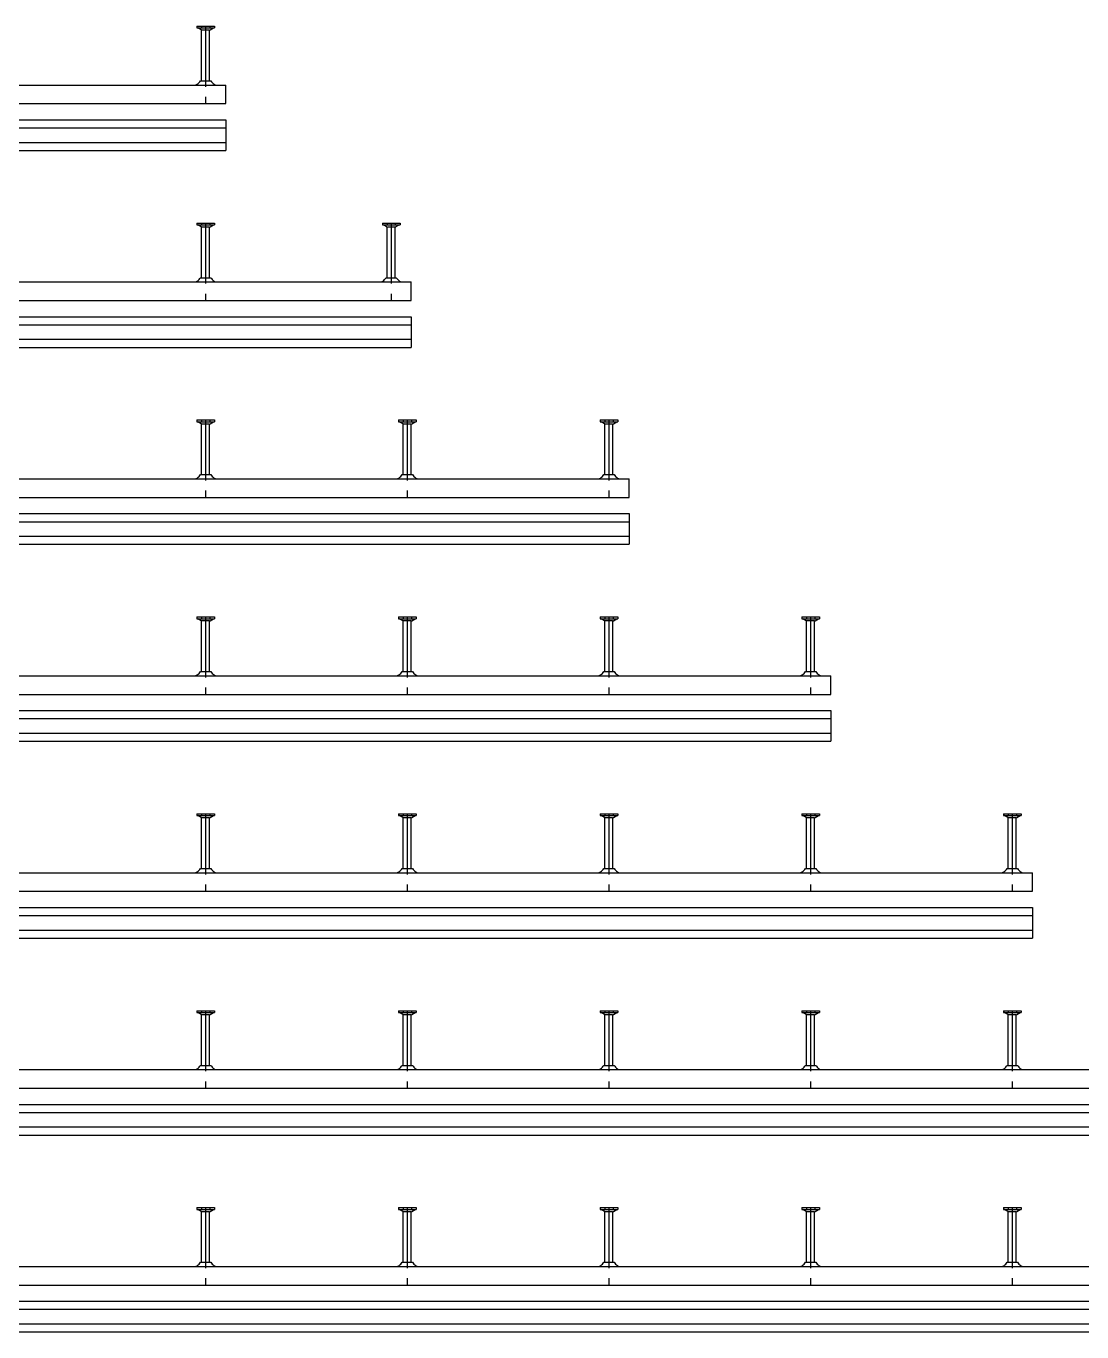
# Model space of a CAD drawing. Header units: millimetres. Extents: x -218 to 5910, y -4299 to 2743.
# Drawn here: x 2393 to 3702, y -2591 to -973 of the extents above; entities that cross this region are included whole.
import ezdxf

# ---------------------------------------------------------------- set-up
doc = ezdxf.new("R2010")
doc.units = ezdxf.units.MM
doc.header["$LTSCALE"] = 10
doc.linetypes.add('MITTE2', pattern=[1.125, 0.75, -0.125, 0.125, -0.125])
doc.layers.add('HALFEN', color=2, linetype='CONTINUOUS')

msp = doc.modelspace()

# ---------------------------------------------------------------- linework, layer by layer
at = {"layer": 'HALFEN'}
for p, q in [((2604.3, -972.8), (2626.2, -972.8)), ((2604.3, -972.8), (2604.3, -975)), ((2604.3, -975), (2626.2, -975)), ((2609.7, -977.5), (2605.4, -975)), ((2610.2, -972.8), (2610.2, -975)), ((2610.2, -1040.5), (2610.2, -978.3)), ((2619.8, -977.8), (2610.7, -977.8)), ((2620.2, -1040.5), (2620.2, -978.3)), ((2620.3, -972.8), (2620.3, -975)), ((2620.7, -977.5), (2625.1, -975)), ((2626.2, -972.8), (2626.2, -975)), ((-159.8, -1045.8), (2640.2, -1045.8)), ((2609, -1040.5), (2621.5, -1040.5)), ((2640.2, -1068.8), (2640.2, -1045.8)), ((-159.8, -1068.8), (2640.2, -1068.8)), ((-159.8, -1088.8), (2640.2, -1088.8)), ((-159.8, -1098.8), (2640.2, -1098.8)), ((2640.2, -1088.8), (2640.2, -1126.8)), ((-159.8, -1116.8), (2640.2, -1116.8)), ((-159.8, -1126.8), (2640.2, -1126.8)), ((2604.3, -1216.8), (2604.3, -1219)), ((2604.3, -1216.8), (2626.2, -1216.8)), ((2604.3, -1219), (2626.2, -1219)), ((2609.7, -1221.5), (2605.4, -1219)), ((2610.2, -1216.8), (2610.2, -1219)), ((2610.2, -1284.5), (2610.2, -1222.3)), ((2619.8, -1221.8), (2610.7, -1221.8)), ((2620.2, -1284.5), (2620.2, -1222.3)), ((2620.3, -1216.8), (2620.3, -1219)), ((2620.7, -1221.5), (2625.1, -1219)), ((2626.2, -1216.8), (2626.2, -1219)), ((2834.3, -1216.8), (2856.2, -1216.8)), ((2834.3, -1216.8), (2834.3, -1219)), ((2834.3, -1219), (2856.2, -1219)), ((2839.7, -1221.5), (2835.4, -1219)), ((2840.2, -1216.8), (2840.2, -1219)), ((2840.2, -1284.5), (2840.2, -1222.3)), ((2849.8, -1221.8), (2840.7, -1221.8)), ((2850.2, -1284.5), (2850.2, -1222.3)), ((2850.3, -1216.8), (2850.3, -1219)), ((2850.7, -1221.5), (2855.1, -1219)), ((2856.2, -1216.8), (2856.2, -1219)), ((-159.8, -1289.8), (2870.2, -1289.8)), ((2609, -1284.5), (2621.5, -1284.5)), ((2839, -1284.5), (2851.5, -1284.5)), ((2870.2, -1312.8), (2870.2, -1289.8)), ((-159.8, -1312.8), (2870.2, -1312.8)), ((-159.8, -1332.8), (2870.2, -1332.8)), ((-159.8, -1342.8), (2870.2, -1342.8)), ((2870.2, -1332.8), (2870.2, -1370.8)), ((-159.8, -1360.8), (2870.2, -1360.8)), ((-159.8, -1370.8), (2870.2, -1370.8)), ((2604.3, -1460.8), (2604.3, -1463)), ((2604.3, -1460.8), (2626.2, -1460.8)), ((2604.3, -1463), (2626.2, -1463)), ((2609.7, -1465.5), (2605.4, -1463)), ((2610.2, -1460.8), (2610.2, -1463)), ((2610.2, -1528.5), (2610.2, -1466.3)), ((2619.8, -1465.8), (2610.7, -1465.8)), ((2620.2, -1528.5), (2620.2, -1466.3)), ((2620.3, -1460.8), (2620.3, -1463)), ((2620.7, -1465.5), (2625.1, -1463)), ((2626.2, -1460.8), (2626.2, -1463)), ((2854.3, -1460.8), (2876.2, -1460.8)), ((2854.3, -1460.8), (2854.3, -1463)), ((2854.3, -1463), (2876.2, -1463)), ((2859.7, -1465.5), (2855.4, -1463)), ((2860.2, -1460.8), (2860.2, -1463)), ((2860.2, -1528.5), (2860.2, -1466.3)), ((2869.8, -1465.8), (2860.7, -1465.8)), ((2870.2, -1528.5), (2870.2, -1466.3)), ((2870.3, -1460.8), (2870.3, -1463)), ((2870.7, -1465.5), (2875.1, -1463)), ((2876.2, -1460.8), (2876.2, -1463)), ((3104.3, -1460.8), (3126.2, -1460.8)), ((3104.3, -1460.8), (3104.3, -1463)), ((3104.3, -1463), (3126.2, -1463)), ((3109.7, -1465.5), (3105.4, -1463)), ((3110.2, -1460.8), (3110.2, -1463)), ((3110.2, -1528.5), (3110.2, -1466.3)), ((3119.8, -1465.8), (3110.7, -1465.8)), ((3120.2, -1528.5), (3120.2, -1466.3)), ((3120.3, -1460.8), (3120.3, -1463)), ((3120.7, -1465.5), (3125.1, -1463)), ((3126.2, -1460.8), (3126.2, -1463)), ((-159.8, -1533.8), (3140.2, -1533.8)), ((2609, -1528.5), (2621.5, -1528.5)), ((2859, -1528.5), (2871.5, -1528.5)), ((3109, -1528.5), (3121.5, -1528.5)), ((3140.2, -1556.8), (3140.2, -1533.8)), ((-159.8, -1556.8), (3140.2, -1556.8)), ((-159.8, -1576.8), (3140.2, -1576.8)), ((3140.2, -1576.8), (3140.2, -1614.8)), ((-159.8, -1586.8), (3140.2, -1586.8)), ((-159.8, -1604.8), (3140.2, -1604.8)), ((-159.8, -1614.8), (3140.2, -1614.8)), ((2604.3, -1704.8), (2626.2, -1704.8)), ((2604.3, -1704.8), (2604.3, -1707)), ((2604.3, -1707), (2626.2, -1707)), ((2609.7, -1709.5), (2605.4, -1707)), ((2610.2, -1704.8), (2610.2, -1707)), ((2610.2, -1772.5), (2610.2, -1710.3)), ((2619.8, -1709.8), (2610.7, -1709.8)), ((2620.2, -1772.5), (2620.2, -1710.3)), ((2620.3, -1704.8), (2620.3, -1707)), ((2620.7, -1709.5), (2625.1, -1707)), ((2626.2, -1704.8), (2626.2, -1707)), ((2854.3, -1704.8), (2854.3, -1707)), ((2854.3, -1704.8), (2876.2, -1704.8)), ((2854.3, -1707), (2876.2, -1707)), ((2859.7, -1709.5), (2855.4, -1707)), ((2860.2, -1704.8), (2860.2, -1707)), ((2860.2, -1772.5), (2860.2, -1710.3)), ((2869.8, -1709.8), (2860.7, -1709.8)), ((2870.2, -1772.5), (2870.2, -1710.3)), ((2870.3, -1704.8), (2870.3, -1707)), ((2870.7, -1709.5), (2875.1, -1707)), ((2876.2, -1704.8), (2876.2, -1707)), ((3104.3, -1704.8), (3126.2, -1704.8)), ((3104.3, -1704.8), (3104.3, -1707)), ((3104.3, -1707), (3126.2, -1707)), ((3109.7, -1709.5), (3105.4, -1707)), ((3110.2, -1704.8), (3110.2, -1707)), ((3110.2, -1772.5), (3110.2, -1710.3)), ((3119.8, -1709.8), (3110.7, -1709.8)), ((3120.2, -1772.5), (3120.2, -1710.3)), ((3120.3, -1704.8), (3120.3, -1707)), ((3120.7, -1709.5), (3125.1, -1707)), ((3126.2, -1704.8), (3126.2, -1707)), ((3354.3, -1704.8), (3354.3, -1707)), ((3354.3, -1704.8), (3376.2, -1704.8)), ((3354.3, -1707), (3376.2, -1707)), ((3359.7, -1709.5), (3355.4, -1707)), ((3360.2, -1704.8), (3360.2, -1707)), ((3360.2, -1772.5), (3360.2, -1710.3)), ((3369.8, -1709.8), (3360.7, -1709.8)), ((3370.2, -1772.5), (3370.2, -1710.3)), ((3370.3, -1704.8), (3370.3, -1707)), ((3370.7, -1709.5), (3375.1, -1707)), ((3376.2, -1704.8), (3376.2, -1707)), ((-159.8, -1777.8), (3390.2, -1777.8)), ((2609, -1772.5), (2621.5, -1772.5)), ((2859, -1772.5), (2871.5, -1772.5)), ((3109, -1772.5), (3121.5, -1772.5)), ((3359, -1772.5), (3371.5, -1772.5)), ((3390.2, -1800.8), (3390.2, -1777.8)), ((-159.8, -1800.8), (3390.2, -1800.8)), ((-159.8, -1820.8), (3390.2, -1820.8)), ((3390.2, -1820.8), (3390.2, -1858.8)), ((-159.8, -1830.8), (3390.2, -1830.8)), ((-159.8, -1848.8), (3390.2, -1848.8)), ((-159.8, -1858.8), (3390.2, -1858.8)), ((2604.3, -1948.8), (2626.2, -1948.8)), ((2604.3, -1948.8), (2604.3, -1951)), ((2604.3, -1951), (2626.2, -1951)), ((2609.7, -1953.5), (2605.4, -1951)), ((2610.2, -1948.8), (2610.2, -1951)), ((2610.2, -2016.5), (2610.2, -1954.3)), ((2619.8, -1953.8), (2610.7, -1953.8)), ((2620.2, -2016.5), (2620.2, -1954.3)), ((2620.3, -1948.8), (2620.3, -1951)), ((2620.7, -1953.5), (2625.1, -1951)), ((2626.2, -1948.8), (2626.2, -1951)), ((2854.3, -1948.8), (2854.3, -1951)), ((2854.3, -1948.8), (2876.2, -1948.8)), ((2854.3, -1951), (2876.2, -1951)), ((2859.7, -1953.5), (2855.4, -1951)), ((2860.2, -1948.8), (2860.2, -1951)), ((2860.2, -2016.5), (2860.2, -1954.3)), ((2869.8, -1953.8), (2860.7, -1953.8)), ((2870.2, -2016.5), (2870.2, -1954.3)), ((2870.3, -1948.8), (2870.3, -1951)), ((2870.7, -1953.5), (2875.1, -1951)), ((2876.2, -1948.8), (2876.2, -1951)), ((3104.3, -1948.8), (3126.2, -1948.8)), ((3104.3, -1948.8), (3104.3, -1951)), ((3104.3, -1951), (3126.2, -1951)), ((3109.7, -1953.5), (3105.4, -1951)), ((3110.2, -1948.8), (3110.2, -1951)), ((3110.2, -2016.5), (3110.2, -1954.3)), ((3119.8, -1953.8), (3110.7, -1953.8)), ((3120.2, -2016.5), (3120.2, -1954.3)), ((3120.3, -1948.8), (3120.3, -1951)), ((3120.7, -1953.5), (3125.1, -1951)), ((3126.2, -1948.8), (3126.2, -1951)), ((3354.3, -1948.8), (3354.3, -1951)), ((3354.3, -1948.8), (3376.2, -1948.8)), ((3354.3, -1951), (3376.2, -1951)), ((3359.7, -1953.5), (3355.4, -1951)), ((3360.2, -1948.8), (3360.2, -1951)), ((3360.2, -2016.5), (3360.2, -1954.3)), ((3369.8, -1953.8), (3360.7, -1953.8)), ((3370.2, -2016.5), (3370.2, -1954.3)), ((3370.3, -1948.8), (3370.3, -1951)), ((3370.7, -1953.5), (3375.1, -1951)), ((3376.2, -1948.8), (3376.2, -1951)), ((3604.3, -1948.8), (3604.3, -1951)), ((3604.3, -1948.8), (3626.2, -1948.8)), ((3604.3, -1951), (3626.2, -1951)), ((3609.7, -1953.5), (3605.4, -1951)), ((3610.2, -1948.8), (3610.2, -1951)), ((3610.2, -2016.5), (3610.2, -1954.3)), ((3619.8, -1953.8), (3610.7, -1953.8)), ((3620.2, -2016.5), (3620.2, -1954.3)), ((3620.3, -1948.8), (3620.3, -1951)), ((3620.7, -1953.5), (3625.1, -1951)), ((3626.2, -1948.8), (3626.2, -1951)), ((-159.8, -2021.8), (3640.2, -2021.8)), ((2609, -2016.5), (2621.5, -2016.5)), ((2859, -2016.5), (2871.5, -2016.5)), ((3109, -2016.5), (3121.5, -2016.5)), ((3359, -2016.5), (3371.5, -2016.5)), ((3609, -2016.5), (3621.5, -2016.5)), ((3640.2, -2044.8), (3640.2, -2021.8)), ((-159.8, -2044.8), (3640.2, -2044.8)), ((-159.8, -2064.8), (3640.2, -2064.8)), ((3640.2, -2064.8), (3640.2, -2102.8)), ((-159.8, -2074.8), (3640.2, -2074.8)), ((-159.8, -2092.8), (3640.2, -2092.8)), ((-159.8, -2102.8), (3640.2, -2102.8)), ((2604.3, -2192.8), (2626.2, -2192.8)), ((2604.3, -2192.8), (2604.3, -2195)), ((2604.3, -2195), (2626.2, -2195)), ((2609.7, -2197.5), (2605.4, -2195)), ((2610.2, -2192.8), (2610.2, -2195)), ((2610.2, -2260.5), (2610.2, -2198.3)), ((2619.8, -2197.8), (2610.7, -2197.8)), ((2620.2, -2260.5), (2620.2, -2198.3)), ((2620.3, -2192.8), (2620.3, -2195)), ((2620.7, -2197.5), (2625.1, -2195)), ((2626.2, -2192.8), (2626.2, -2195)), ((2854.3, -2192.8), (2854.3, -2195)), ((2854.3, -2192.8), (2876.2, -2192.8)), ((2854.3, -2195), (2876.2, -2195)), ((2859.7, -2197.5), (2855.4, -2195)), ((2860.2, -2192.8), (2860.2, -2195)), ((2860.2, -2260.5), (2860.2, -2198.3)), ((2869.8, -2197.8), (2860.7, -2197.8)), ((2870.2, -2260.5), (2870.2, -2198.3)), ((2870.3, -2192.8), (2870.3, -2195)), ((2870.7, -2197.5), (2875.1, -2195)), ((2876.2, -2192.8), (2876.2, -2195)), ((3104.3, -2192.8), (3126.2, -2192.8)), ((3104.3, -2192.8), (3104.3, -2195)), ((3104.3, -2195), (3126.2, -2195)), ((3109.7, -2197.5), (3105.4, -2195)), ((3110.2, -2192.8), (3110.2, -2195)), ((3110.2, -2260.5), (3110.2, -2198.3)), ((3119.8, -2197.8), (3110.7, -2197.8)), ((3120.2, -2260.5), (3120.2, -2198.3)), ((3120.3, -2192.8), (3120.3, -2195)), ((3120.7, -2197.5), (3125.1, -2195)), ((3126.2, -2192.8), (3126.2, -2195)), ((3354.3, -2192.8), (3354.3, -2195)), ((3354.3, -2192.8), (3376.2, -2192.8)), ((3354.3, -2195), (3376.2, -2195)), ((3359.7, -2197.5), (3355.4, -2195)), ((3360.2, -2192.8), (3360.2, -2195)), ((3360.2, -2260.5), (3360.2, -2198.3)), ((3369.8, -2197.8), (3360.7, -2197.8)), ((3370.2, -2260.5), (3370.2, -2198.3)), ((3370.3, -2192.8), (3370.3, -2195)), ((3370.7, -2197.5), (3375.1, -2195)), ((3376.2, -2192.8), (3376.2, -2195)), ((3604.3, -2192.8), (3626.2, -2192.8)), ((3604.3, -2192.8), (3604.3, -2195)), ((3604.3, -2195), (3626.2, -2195)), ((3609.7, -2197.5), (3605.4, -2195)), ((3610.2, -2192.8), (3610.2, -2195)), ((3610.2, -2260.5), (3610.2, -2198.3)), ((3619.8, -2197.8), (3610.7, -2197.8)), ((3620.2, -2260.5), (3620.2, -2198.3)), ((3620.3, -2192.8), (3620.3, -2195)), ((3620.7, -2197.5), (3625.1, -2195)), ((3626.2, -2192.8), (3626.2, -2195)), ((2609, -2260.5), (2621.5, -2260.5)), ((2859, -2260.5), (2871.5, -2260.5)), ((3109, -2260.5), (3121.5, -2260.5)), ((3359, -2260.5), (3371.5, -2260.5)), ((3609, -2260.5), (3621.5, -2260.5)), ((-159.8, -2265.8), (3890.2, -2265.8)), ((-159.8, -2288.8), (3890.2, -2288.8)), ((-159.8, -2308.8), (3890.2, -2308.8)), ((-159.8, -2318.8), (3890.2, -2318.8)), ((-159.8, -2336.8), (3890.2, -2336.8)), ((-159.8, -2346.8), (3890.2, -2346.8)), ((2604.3, -2436.8), (2626.2, -2436.8)), ((2604.3, -2436.8), (2604.3, -2439)), ((2604.3, -2439), (2626.2, -2439)), ((2609.7, -2441.5), (2605.4, -2439)), ((2610.2, -2436.8), (2610.2, -2439)), ((2610.2, -2504.5), (2610.2, -2442.3)), ((2619.8, -2441.8), (2610.7, -2441.8)), ((2620.2, -2504.5), (2620.2, -2442.3)), ((2620.3, -2436.8), (2620.3, -2439)), ((2620.7, -2441.5), (2625.1, -2439)), ((2626.2, -2436.8), (2626.2, -2439)), ((2854.3, -2436.8), (2854.3, -2439)), ((2854.3, -2436.8), (2876.2, -2436.8)), ((2854.3, -2439), (2876.2, -2439)), ((2859.7, -2441.5), (2855.4, -2439)), ((2860.2, -2436.8), (2860.2, -2439)), ((2860.2, -2504.5), (2860.2, -2442.3)), ((2869.8, -2441.8), (2860.7, -2441.8)), ((2870.2, -2504.5), (2870.2, -2442.3)), ((2870.3, -2436.8), (2870.3, -2439)), ((2870.7, -2441.5), (2875.1, -2439)), ((2876.2, -2436.8), (2876.2, -2439)), ((3104.3, -2436.8), (3126.2, -2436.8)), ((3104.3, -2436.8), (3104.3, -2439)), ((3104.3, -2439), (3126.2, -2439)), ((3109.7, -2441.5), (3105.4, -2439)), ((3110.2, -2436.8), (3110.2, -2439)), ((3110.2, -2504.5), (3110.2, -2442.3)), ((3119.8, -2441.8), (3110.7, -2441.8)), ((3120.2, -2504.5), (3120.2, -2442.3)), ((3120.3, -2436.8), (3120.3, -2439)), ((3120.7, -2441.5), (3125.1, -2439)), ((3126.2, -2436.8), (3126.2, -2439)), ((3354.3, -2436.8), (3354.3, -2439)), ((3354.3, -2436.8), (3376.2, -2436.8)), ((3354.3, -2439), (3376.2, -2439)), ((3359.7, -2441.5), (3355.4, -2439)), ((3360.2, -2436.8), (3360.2, -2439)), ((3360.2, -2504.5), (3360.2, -2442.3)), ((3369.8, -2441.8), (3360.7, -2441.8)), ((3370.2, -2504.5), (3370.2, -2442.3)), ((3370.3, -2436.8), (3370.3, -2439)), ((3370.7, -2441.5), (3375.1, -2439)), ((3376.2, -2436.8), (3376.2, -2439)), ((3604.3, -2436.8), (3626.2, -2436.8)), ((3604.3, -2436.8), (3604.3, -2439)), ((3604.3, -2439), (3626.2, -2439)), ((3609.7, -2441.5), (3605.4, -2439)), ((3610.2, -2436.8), (3610.2, -2439)), ((3610.2, -2504.5), (3610.2, -2442.3)), ((3619.8, -2441.8), (3610.7, -2441.8)), ((3620.2, -2504.5), (3620.2, -2442.3)), ((3620.3, -2436.8), (3620.3, -2439)), ((3620.7, -2441.5), (3625.1, -2439)), ((3626.2, -2436.8), (3626.2, -2439)), ((2609, -2504.5), (2621.5, -2504.5)), ((2859, -2504.5), (2871.5, -2504.5)), ((3109, -2504.5), (3121.5, -2504.5)), ((3359, -2504.5), (3371.5, -2504.5)), ((3609, -2504.5), (3621.5, -2504.5)), ((-159.8, -2509.8), (4140.2, -2509.8)), ((-159.8, -2532.8), (4140.2, -2532.8)), ((-159.8, -2552.8), (4140.2, -2552.8)), ((-159.8, -2562.8), (4140.2, -2562.8)), ((-159.8, -2580.8), (4140.2, -2580.8)), ((-159.8, -2590.8), (4140.2, -2590.8))]:
    msp.add_line(p, q, dxfattribs=at)
at = {"layer": 'HALFEN', "color": 1, "linetype": 'MITTE2', "ltscale": 10}
for p, q in [((2615.2, -972.8), (2615.2, -1068.8)), ((2615.2, -1216.8), (2615.2, -1312.8)), ((2845.2, -1216.8), (2845.2, -1312.8)), ((2615.2, -1460.8), (2615.2, -1556.8)), ((2865.2, -1460.8), (2865.2, -1556.8)), ((3115.2, -1460.8), (3115.2, -1556.8)), ((2615.2, -1704.8), (2615.2, -1800.8)), ((2865.2, -1704.8), (2865.2, -1800.8)), ((3115.2, -1704.8), (3115.2, -1800.8)), ((3365.2, -1704.8), (3365.2, -1800.8)), ((2615.2, -1948.8), (2615.2, -2044.8)), ((2865.2, -1948.8), (2865.2, -2044.8)), ((3115.2, -1948.8), (3115.2, -2044.8)), ((3365.2, -1948.8), (3365.2, -2044.8)), ((3615.2, -1948.8), (3615.2, -2044.8)), ((2615.2, -2192.8), (2615.2, -2288.8)), ((2865.2, -2192.8), (2865.2, -2288.8)), ((3115.2, -2192.8), (3115.2, -2288.8)), ((3365.2, -2192.8), (3365.2, -2288.8)), ((3615.2, -2192.8), (3615.2, -2288.8)), ((2615.2, -2436.8), (2615.2, -2532.8)), ((2865.2, -2436.8), (2865.2, -2532.8)), ((3115.2, -2436.8), (3115.2, -2532.8)), ((3365.2, -2436.8), (3365.2, -2532.8)), ((3615.2, -2436.8), (3615.2, -2532.8))]:
    msp.add_line(p, q, dxfattribs=at)
at = {"layer": 'HALFEN'}
for centre, radius, start, end in [((2609.2, -978.3), 1, 0, 60), ((2621.2, -978.3), 1, 120, 180), ((2601.6, -1040.2), 5.54, 270, 305.3444), ((2594.7, -1030.5), 17.4, 305.3444, 325.0185), ((2635.8, -1030.5), 17.4, 214.9815, 234.6556), ((2628.9, -1040.2), 5.54, 234.6556, 270), ((2609.2, -1222.3), 1, 0, 60), ((2621.2, -1222.3), 1, 120, 180), ((2839.2, -1222.3), 1, 0, 60), ((2851.2, -1222.3), 1, 120, 180), ((2601.6, -1284.2), 5.54, 270, 305.3444), ((2594.7, -1274.5), 17.4, 305.3444, 325.0185), ((2635.8, -1274.5), 17.4, 214.9815, 234.6556), ((2628.9, -1284.2), 5.54, 234.6556, 270), ((2831.6, -1284.2), 5.54, 270, 305.3444), ((2824.7, -1274.5), 17.4, 305.3444, 325.0185), ((2865.8, -1274.5), 17.4, 214.9815, 234.6556), ((2858.9, -1284.2), 5.54, 234.6556, 270), ((2609.2, -1466.3), 1, 0, 60), ((2621.2, -1466.3), 1, 120, 180), ((2859.2, -1466.3), 1, 0, 60), ((2871.2, -1466.3), 1, 120, 180), ((3109.2, -1466.3), 1, 0, 60), ((3121.2, -1466.3), 1, 120, 180), ((2601.6, -1528.2), 5.54, 270, 305.3444), ((2594.7, -1518.5), 17.4, 305.3444, 325.0185), ((2635.8, -1518.5), 17.4, 214.9815, 234.6556), ((2628.9, -1528.2), 5.54, 234.6556, 270), ((2851.6, -1528.2), 5.54, 270, 305.3444), ((2844.7, -1518.5), 17.4, 305.3444, 325.0185), ((2885.8, -1518.5), 17.4, 214.9815, 234.6556), ((2878.9, -1528.2), 5.54, 234.6556, 270), ((3101.6, -1528.2), 5.54, 270, 305.3444), ((3094.7, -1518.5), 17.4, 305.3444, 325.0185), ((3135.8, -1518.5), 17.4, 214.9815, 234.6556), ((3128.9, -1528.2), 5.54, 234.6556, 270), ((2609.2, -1710.3), 1, 0, 60), ((2621.2, -1710.3), 1, 120, 180), ((2859.2, -1710.3), 1, 0, 60), ((2871.2, -1710.3), 1, 120, 180), ((3109.2, -1710.3), 1, 0, 60), ((3121.2, -1710.3), 1, 120, 180), ((3359.2, -1710.3), 1, 0, 60), ((3371.2, -1710.3), 1, 120, 180), ((2601.6, -1772.2), 5.54, 270, 305.3444), ((2594.7, -1762.5), 17.4, 305.3444, 325.0185), ((2635.8, -1762.5), 17.4, 214.9815, 234.6556), ((2628.9, -1772.2), 5.54, 234.6556, 270), ((2851.6, -1772.2), 5.54, 270, 305.3444), ((2844.7, -1762.5), 17.4, 305.3444, 325.0185), ((2885.8, -1762.5), 17.4, 214.9815, 234.6556), ((2878.9, -1772.2), 5.54, 234.6556, 270), ((3101.6, -1772.2), 5.54, 270, 305.3444), ((3094.7, -1762.5), 17.4, 305.3444, 325.0185), ((3135.8, -1762.5), 17.4, 214.9815, 234.6556), ((3128.9, -1772.2), 5.54, 234.6556, 270), ((3351.6, -1772.2), 5.54, 270, 305.3444), ((3344.7, -1762.5), 17.4, 305.3444, 325.0185), ((3385.8, -1762.5), 17.4, 214.9815, 234.6556), ((3378.9, -1772.2), 5.54, 234.6556, 270), ((2609.2, -1954.3), 1, 0, 60), ((2621.2, -1954.3), 1, 120, 180), ((2859.2, -1954.3), 1, 0, 60), ((2871.2, -1954.3), 1, 120, 180), ((3109.2, -1954.3), 1, 0, 60), ((3121.2, -1954.3), 1, 120, 180), ((3359.2, -1954.3), 1, 0, 60), ((3371.2, -1954.3), 1, 120, 180), ((3609.2, -1954.3), 1, 0, 60), ((3621.2, -1954.3), 1, 120, 180), ((2601.6, -2016.2), 5.54, 270, 305.3444), ((2594.7, -2006.5), 17.4, 305.3444, 325.0185), ((2635.8, -2006.5), 17.4, 214.9815, 234.6556), ((2628.9, -2016.2), 5.54, 234.6556, 270), ((2851.6, -2016.2), 5.54, 270, 305.3444), ((2844.7, -2006.5), 17.4, 305.3444, 325.0185), ((2885.8, -2006.5), 17.4, 214.9815, 234.6556), ((2878.9, -2016.2), 5.54, 234.6556, 270), ((3101.6, -2016.2), 5.54, 270, 305.3444), ((3094.7, -2006.5), 17.4, 305.3444, 325.0185), ((3135.8, -2006.5), 17.4, 214.9815, 234.6556), ((3128.9, -2016.2), 5.54, 234.6556, 270), ((3351.6, -2016.2), 5.54, 270, 305.3444), ((3344.7, -2006.5), 17.4, 305.3444, 325.0185), ((3385.8, -2006.5), 17.4, 214.9815, 234.6556), ((3378.9, -2016.2), 5.54, 234.6556, 270), ((3601.6, -2016.2), 5.54, 270, 305.3444), ((3594.7, -2006.5), 17.4, 305.3444, 325.0185), ((3635.8, -2006.5), 17.4, 214.9815, 234.6556), ((3628.9, -2016.2), 5.54, 234.6556, 270), ((2609.2, -2198.3), 1, 0, 60), ((2621.2, -2198.3), 1, 120, 180), ((2859.2, -2198.3), 1, 0, 60), ((2871.2, -2198.3), 1, 120, 180), ((3109.2, -2198.3), 1, 0, 60), ((3121.2, -2198.3), 1, 120, 180), ((3359.2, -2198.3), 1, 0, 60), ((3371.2, -2198.3), 1, 120, 180), ((3609.2, -2198.3), 1, 0, 60), ((3621.2, -2198.3), 1, 120, 180), ((2601.6, -2260.2), 5.54, 270, 305.3444), ((2594.7, -2250.5), 17.4, 305.3444, 325.0185), ((2635.8, -2250.5), 17.4, 214.9815, 234.6556), ((2628.9, -2260.2), 5.54, 234.6556, 270), ((2851.6, -2260.2), 5.54, 270, 305.3444), ((2844.7, -2250.5), 17.4, 305.3444, 325.0185), ((2885.8, -2250.5), 17.4, 214.9815, 234.6556), ((2878.9, -2260.2), 5.54, 234.6556, 270), ((3101.6, -2260.2), 5.54, 270, 305.3444), ((3094.7, -2250.5), 17.4, 305.3444, 325.0185), ((3135.8, -2250.5), 17.4, 214.9815, 234.6556), ((3128.9, -2260.2), 5.54, 234.6556, 270), ((3351.6, -2260.2), 5.54, 270, 305.3444), ((3344.7, -2250.5), 17.4, 305.3444, 325.0185), ((3385.8, -2250.5), 17.4, 214.9815, 234.6556), ((3378.9, -2260.2), 5.54, 234.6556, 270), ((3601.6, -2260.2), 5.54, 270, 305.3444), ((3594.7, -2250.5), 17.4, 305.3444, 325.0185), ((3635.8, -2250.5), 17.4, 214.9815, 234.6556), ((3628.9, -2260.2), 5.54, 234.6556, 270), ((2609.2, -2442.3), 1, 0, 60), ((2621.2, -2442.3), 1, 120, 180), ((2859.2, -2442.3), 1, 0, 60), ((2871.2, -2442.3), 1, 120, 180), ((3109.2, -2442.3), 1, 0, 60), ((3121.2, -2442.3), 1, 120, 180), ((3359.2, -2442.3), 1, 0, 60), ((3371.2, -2442.3), 1, 120, 180), ((3609.2, -2442.3), 1, 0, 60), ((3621.2, -2442.3), 1, 120, 180), ((2594.7, -2494.5), 17.4, 305.3444, 325.0185), ((2635.8, -2494.5), 17.4, 214.9815, 234.6556), ((2844.7, -2494.5), 17.4, 305.3444, 325.0185), ((2885.8, -2494.5), 17.4, 214.9815, 234.6556), ((3094.7, -2494.5), 17.4, 305.3444, 325.0185), ((3135.8, -2494.5), 17.4, 214.9815, 234.6556), ((3344.7, -2494.5), 17.4, 305.3444, 325.0185), ((3385.8, -2494.5), 17.4, 214.9815, 234.6556), ((3594.7, -2494.5), 17.4, 305.3444, 325.0185), ((3635.8, -2494.5), 17.4, 214.9815, 234.6556), ((2601.6, -2504.2), 5.54, 270, 305.3444), ((2628.9, -2504.2), 5.54, 234.6556, 270), ((2851.6, -2504.2), 5.54, 270, 305.3444), ((2878.9, -2504.2), 5.54, 234.6556, 270), ((3101.6, -2504.2), 5.54, 270, 305.3444), ((3128.9, -2504.2), 5.54, 234.6556, 270), ((3351.6, -2504.2), 5.54, 270, 305.3444), ((3378.9, -2504.2), 5.54, 234.6556, 270), ((3601.6, -2504.2), 5.54, 270, 305.3444), ((3628.9, -2504.2), 5.54, 234.6556, 270)]:
    msp.add_arc(centre, radius, start, end, dxfattribs=at)

doc.saveas('drawing.dxf')
